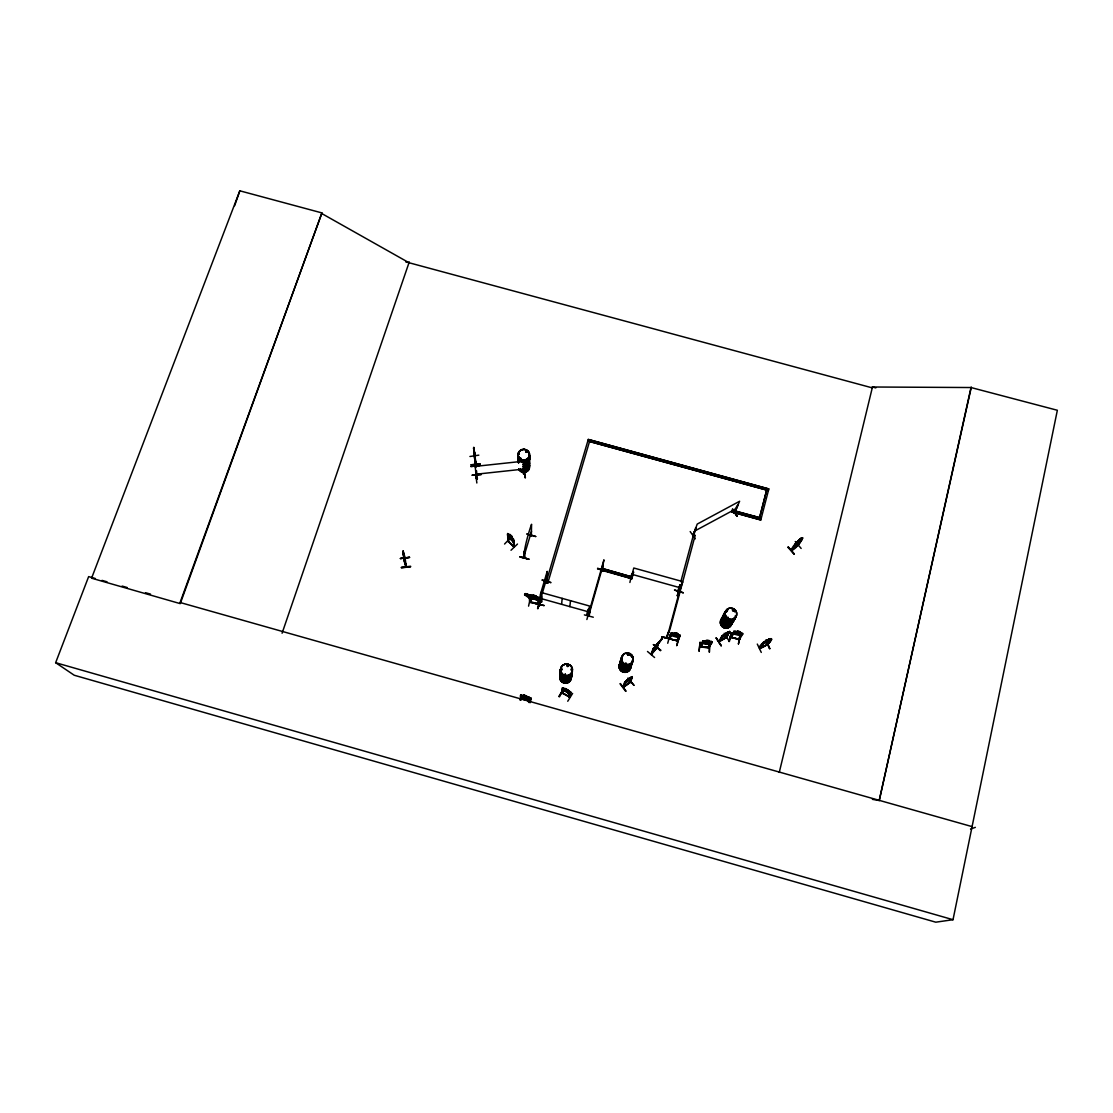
<?xml version="1.0" encoding="UTF-8"?>
<svg xmlns="http://www.w3.org/2000/svg" width="1113" height="1113" viewBox="0 0 1113 1113"><rect width="100%" height="100%" fill="white"/><g stroke="black" fill="none" stroke-linecap="round" stroke-linejoin="round"><path stroke-width="1.5" d="M546.316 581.195C548.278 556.43 545.217 604.109 547.206 571.359L540.278 594.801L540.069 604.15M568.924 696.947L569.842 692.119L570.593 692.523L569.842 692.119M528.564 606.14L530.498 597.472M539.833 598.391L539.708 603.719M561.62 692.954L562.538 693.399M524.46 550.921L524.877 557.585M520.063 556.973L528.939 559.185L520.063 557.001M528.745 702.47C527.061 699.868 530.525 696.975 528.758 698.018M528.856 697.698L528.745 700.842L523.166 699.242M530.595 602.119L530.678 596.373L529.858 596.165L530.762 596.067C531.847 606.529 528.202 602.787 529.871 595.288L532.292 595.719L536.925 599.281M530.692 596.387L529.885 595.302L529.885 602.216L538.734 604.081L530.025 601.521M529.538 700.202L529.551 697.448M531.04 535.812L531.555 535.283M531.346 535.896L531.569 524.279C528.856 531.221 522.595 553.62 524.446 557.307M474.138 455.843L474.708 456.372M474.583 458.389C476.155 455.718 475.515 469.853 475.334 466.208M476.364 473.818L476.865 474.569L476.67 473.387M530.233 701.079L530.929 697.962L530.205 702.693M532.849 595.789L532.863 595.038L535.84 595.817L535.798 596.651L535.812 595.914M532.96 595.093L532.918 597.472L535.687 598.182L535.729 596.805L532.946 596.081M533.461 595.344L535.242 595.803M525.879 451.516L527.033 452.379M527.381 451.822L525.962 451.015M404.478 558.851L404.464 559.658L403.518 555.248M520.634 458.862L520.439 458.125M520.341 458.347L521.121 458.347M527.019 533.948L535.729 536.424M535.701 596.651L535.715 595.914M404.659 557.947L405.842 566.865L403.936 560.298L404.158 559.449L406.106 566.016M404.756 558.74L402.989 552.382L404.729 558.656M406.134 566.559L402.892 551.589L404.005 558.476M539.875 599.907L537.996 608.7L539.875 599.782M538.455 604.387L537.829 604.053M537.565 608.561L539.888 599.782M537.816 604.262L537.996 597.931L538.817 598.154L537.996 597.931M529.746 602.133L538.65 604.387L538.803 597.584L529.844 595.385M538.609 599.629L538.678 597.667M539.151 606.154L540.904 598.864M539.944 597.987L539.958 604.387M541.558 601.73L541.683 596.039L540.862 595.817C538.275 598.655 542.309 604.025 540.57 601.521M540.654 602.133L541.558 602.008M542.156 580.179L551.005 582.614L542.226 579.943M541.475 602.3L541.572 598.905M678.944 591.879L682.742 581.988M666.659 637.638L670.054 629.137L695.138 535.436L693.023 535.311L693.649 534.282M546.066 582.489L547.791 582.975L546.066 582.489L588.276 439.44L768.819 488.955L760.791 519.966L731.631 511.938L732.145 510.102L761.32 518.129L732.062 510.324M546.372 581.348L546.706 575.157M767.733 644.789L766.829 644.58M630.695 682.172L623.336 687.431L624.852 682.102M763.935 642.758C763.588 641.408 760.429 648.545 760.276 648.003C755.143 645.498 782.105 630.167 767.038 645.15M624.087 686.93L625.423 681.949L623.461 687.389M601.813 569.884L601.493 570.941L601.841 569.8M602.063 570.413L631.502 578.607L602.203 569.953M711.124 641.45L712.028 641.853C709.871 640.81 713.836 642.229 710.984 643.495M708.884 647.905L711.861 642.257L711.026 642.187L708.188 647.237M589.681 610.133C590.864 608.255 587.302 618.007 589.32 615.28M589.264 615.266L589.904 609.34M709.718 644.037L711.082 643.509L709.774 644.177C708.717 645.276 699.91 642.02 702.679 643.523M709.064 647.669L699.882 647.07L702.679 641.45L703.513 641.839L700.759 647.14M704.028 640.824L702.79 641.032L711.179 641.533M709.078 641.241L710.386 641.617L709.732 642.841L703.792 642.312L706.352 640.309L709.44 640.587M709.44 643.133L709.343 652.246L709.844 643.175M708.188 647.794L711.026 642.187M700.147 642.34L699.075 651.342L700.021 642.312M709.106 647.516L699.952 647.029L700.995 646.611M700.981 646.917L703.527 641.519M475.321 466.069L475.488 467.029L475.808 466.291M561.62 604.317L562.162 598.363M513.816 546.33L514.317 547.109L508.001 541.029L507.667 533.544L508.446 534.031M404.812 558.169L402.892 551.589M406.106 566.461L405.118 557.85M507.709 541.182L508.307 541.808L508.001 540.709M508.571 541.308L507.695 534.212L507.778 541.377M562.775 689.823L558.99 696.571L563.081 689.99M588.276 439.44L768.819 488.955M569.842 606.627L570.51 600.686M589.459 441.722L547.791 582.975M562.315 693.399L562.455 687.695L570.705 692.147L569.912 697.058L561.856 692.676L562.538 687.751M562.399 693.371C563.345 692.954 562.26 686.345 562.997 688.766M562.649 692.996L563.164 688.488M565.223 688.975L567.978 690.45M565.028 691.298L565.39 688.46M565.835 688.808L567.491 689.698M602.703 564.5L603.246 563.804L601.952 570.719M627.593 654.847L627.885 653.999M629.151 654.569L629.137 655.279M567.574 692.676L568.061 689.879M725.69 637.652L729.53 631.836L726.761 637.262M727.151 632.796L729.711 631.447L726.399 637.234L718.664 641.742L721.975 635.954L729.029 631.683M567.741 701.26L572.611 693.413M568.952 696.724L569.912 697.016M565.641 674.798L564.889 674.436M567.143 665.324L567.686 666.325L568.173 665.212M569.842 697.392L568.98 697.002L569.675 692.397M734.497 512.342C730.045 517.642 744.013 492.92 734.552 512.773M734.65 512.69L733.773 512.69M540.779 601.688L540.904 592.422L589.487 606.001L588.04 615.336L587.247 615.002M588.081 609.354C589.862 608.032 585.883 612.873 587.219 615.169M587.372 614.529L587.914 615.336L587.163 614.571M586.871 619.524L589.361 610.773M589.097 615.823L590.6 606.655L603.956 559.825L601.841 571.052L602.147 569.884M597.528 568.868L606.376 571.275L597.667 568.395M601.771 570.12L602.926 563.721M602.564 568.562L631.961 576.951L602.564 568.562L602.105 570.232M95.342 578.496L88.65 576.604L55.65 662.694L74.237 675.243L935.783 922.19L953.02 919.7L1057.35 410.266L971.009 387.533L879.228 800.539L872.397 799.343M971.329 387.101L879.228 800.539M737.418 631.127L740.451 631.808L740.02 632.587L741.286 633.088L740.521 634.34L738.698 634.493L734.733 632.852L735.484 631.6L737.126 631.767M740.395 635.676L742.9 633.506C743.039 632.351 736.889 641.714 739.561 639.224M740.02 632.587L740.34 631.808M739.463 639.196L730.49 637.206M738.378 643.954L740.507 635.092L738.476 643.843M730.657 637.053L738.378 639.516L741.842 633.812L742.677 634.02L739.366 639.725M731.436 632.754L728.876 641.491L731.45 632.754M731.366 632.838L729.377 641.505M730.657 637.346L731.338 637.693L734.552 631.934C730.253 633.589 728.292 644.246 733.982 631.21M733.87 631.28L742.065 633.116L735.095 631.21M733.425 634.007L732.827 632.991L733.509 634.007M734.552 631.934L733.648 632.017M593.299 617.214L584.367 614.891M872.147 387.825L872.355 386.976L875.806 387.908M779.253 772.436L872.467 387.004L971.009 387.533M683.257 592.826L674.464 590.029L683.285 592.742M651.397 654.416L657.185 647.696M872.467 387.004L872.258 387.867L405.661 261.833M727.568 617.701L728.278 617.451M733.272 609.785L732.66 610.759L733.843 611.176M732.716 610.077L733.439 611.023M732.897 610.272L733.787 610.94L733.968 610.035M629.902 582.461L631.753 573.905M767.594 644.844L771.434 639.474L770.53 639.516C769.918 647.223 748.409 652.148 767.149 644.914M630.988 578.454L633.784 568.006L682.199 581.459C681.963 586.078 673.894 600.7 679.918 585.021L680.655 585.549L679.918 585.021M631.252 577.939L631.934 578.76L631.127 577.939M631.961 578.398L631.001 578.51L632.114 578.204M631.878 578.704L633.589 572.138L632.699 572.207L633.589 572.138M676.996 641.102L677.97 641.005L661.818 636.831L677.887 640.893M679.25 635.899C681.212 634.187 676.148 641.158 676.885 640.921M677.873 640.977L661.818 636.831M679.431 637.095L676.704 645.721L679.027 636.873M667.73 643.258L670.026 634.535M669.748 639.293L668.857 639.099L671.431 632.852M672.057 633.603L671.236 633.38L672.057 633.603L669.803 639.182M666.2 637.819L666.423 636.942M679.653 587.108L677.302 595.789L679.681 588.777M666.631 637.832L666.868 637.039M668.593 631.614L666.256 637.721M678.833 592.38L679.027 591.726M680.961 585.688L678.777 592.492M528.605 700.049L520.661 697.795L521.663 698.241M529.663 700.133L528.564 700.021M674.422 633.422L677.706 633.575L674.687 632.838L673.894 634.939L676.662 635.718L677.594 633.575M520.578 696.696L521.594 696.14L520.62 696.321M523.667 698.769L523.722 697.67L526.532 698.394M528.619 697.934L521.524 696.098M530.915 697.962L529.76 702.484L529.663 697.461L528.689 697.016M528.717 699.256C508.057 693.705 536.661 702.025 528.188 698.491M670.569 634.716L671.417 635.565L670.596 634.619M671.32 632.921L680.293 635.328L677.594 641.533M671.306 635.662L678.276 637.61L680.196 635.3M672.489 632.88L671.403 632.949M521.607 695.277L528.675 697.114M520.494 700.147L521.413 697.086L520.62 700.188M526.63 696.474L528.035 698.088L522.206 696.571L522.178 695.528L523.597 695.681M526.602 696.015L523.583 695.124L526.602 696.015L526.532 697.698L523.708 696.961L523.569 695.792M679.862 592.102L678.137 591.629L680.001 584.798M680.822 581.668L693.441 534.963M667.828 634.647L680.335 588.179M530.845 598.363L537.802 600.06L530.873 598.265M538.803 597.584L537.788 597.194M538.72 599.657L537.704 600.116M530.901 595.385L532.306 595.622M530.873 598.683L528.564 597.486L536.897 599.378M536.257 598.363L532.223 595.719M525.113 593.73L530.929 595.566L533.572 598.154L528.717 596.916L525.141 593.632L527.715 593.925M528.619 597.584L524.557 594.829L526.755 594.704M529.176 595.052L530.971 595.191M520.703 698.143L521.802 698.964L520.801 696.599L520.801 698.171M589.027 615.948L589.306 615.072M601.98 570.913L602.189 570.079M588.694 615.767L588.958 614.988M631.502 578.607L632.017 576.757M535.283 603.399L544.229 605.611L535.339 603.204M589.612 612.484L602.773 566.336M535.715 536.591L526.95 534.031M540.862 595.817L541.6 596.345M539.276 606.195L541.711 597.528M540.069 600.811L546.9 577.717M524.668 554.01L531.499 531.304M525.795 451.168L525.99 451.892M507.695 540.932L514.081 547.318L513.427 546.455M508.641 541.655L507.472 534.421M626.062 691.034L620.414 683.535M625.729 681.295L631.447 676.982L624.713 682.06L624.212 683.632L624.991 683.605M623.976 686.568L625.423 681.949M627.273 680.043L630.848 677.594L625.687 682.199L627.329 680.126M627.607 679.486L626.925 681.295L629.235 679.598L629.958 677.622M282.076 633.241L409.278 261.903M629.847 682.269L632.156 677.024L630.765 681.907M630.041 682.533L632.17 676.621L630.514 681.782L623.224 687.124L630.862 681.866M695.263 538.831L690.185 531.555M179.847 603.19L321.921 212.917L239.824 190.81L91.572 578.19L180.25 603.636L321.921 212.917M647.488 651.467L654.583 657.505M692.94 534.852L696.168 527.701L693.83 534.894M696.168 527.701L693.079 535.033M653.428 644.733L660.844 650.354L653.498 644.58M695.138 535.436L693.357 535.172M656.684 647.738L650.938 654.402L653.039 648.851L661.414 639.752M653.679 648.823L651.856 653.86M653.498 648.851L657.797 643.231L654.486 647.71L656.809 644.371M657.087 647.836L658.826 642.438L656.587 648.476M658.117 643.843L658.785 641.951L653.581 648.684M656.433 648.587L658.826 642.438M677.4 595.692L678.499 591.824M681.073 586.565L678.874 592.422M234.648 205.71L239.824 190.81M660.51 650.729L653.512 644.622M666.743 637.151L668.899 631.697M523.597 473.846L524.362 473.136L524.223 473.818L524.223 461.13L475.181 466.389L476.559 478.952L477.366 478.771L476.461 470.785M675.257 633.047L677.052 633.547M625.798 663.306L625.77 663.07M629.276 655.098L628.915 653.888L627.676 654.152M677.706 633.575L677.386 634.354L678.693 634.883L678.151 636.135L676.44 636.246L672.405 634.521L672.934 633.269L674.52 633.464M731.631 511.938L760.791 519.966M567.143 665.56L567.88 665.073M568.534 665.922L567.686 666.617L566.865 665.894M565.404 674.214L564.625 674.784L565.599 674.77M792.261 549.85L795.906 543.2L792.261 549.794M676.801 641.227L679.333 635.593M733.69 513.33L734.413 512.397M734.413 512.996L739.616 501.253L697.211 524.084L693.176 535.242M736.931 516.349L732.883 510.185M702.887 641.06L700.035 646.458M700.049 647.084L709.009 647.516L711.861 642.257M706.894 640.504L708.744 640.657M569.856 691.465L563.401 688.098M569.773 691.549L570.663 692.23L569.508 693.844L562.274 689.225M570.705 692.147L569.87 697.225M716.229 637.986L721.154 645.804M559.436 696.821L563.192 689.963M721.474 637.86L721.892 635.996M721.92 636.622L722.462 635.94L719.04 641.992M719.443 641.283L722.462 635.94M724.229 633.283L729.14 641.158M719.805 641.311L724.66 634.118M724.577 634.146L728.264 632.17L722.518 636.358M724.521 634.354L723.812 635.593L726.956 632.935L722.894 635.133M724.633 634.243L727.638 632.045M727.499 617.353L728.208 617.465M733.634 611.315L734.093 610.3M725.787 637.958L729.655 631.363M737.529 631.085L736.236 633.241L739.018 633.965L739.783 632.713M788.199 547.137L794.167 553.982M737.961 631.321L739.769 631.794M655.529 646.416L654.875 647.488L657.908 644.218M795.239 541.516L801.151 548.445M797.631 545.787C812.017 526.686 789.827 547.053 791.663 550.323M796.115 543.436L791.607 550.351M796.032 544.354L798.884 540.028M741.842 633.812L738.684 638.959M800.247 538.929L801.151 538.706L795.823 543.756L798.091 541.141M798.132 542.671L800.804 538.4L800.358 539.318M791.552 550.587C799.621 547.401 808.65 527.367 797.451 545.161M800.901 540.042L802.292 537.802M794.125 554.01L788.352 546.956M660.885 640.378L662.402 638.013L652.761 650.507M757.299 644.079L761.278 652.427M524.334 473.373L523.541 473.428M476.531 478.632L477.296 478.437M477.31 478.84L476.322 478.27L477.268 478.785M762.002 644.19L763.254 642.312M763.796 642.465L759.789 648.183M765.661 640.434L769.695 648.754L766.12 640.239M766.036 641.102L765.174 642.326L768.61 639.975M766.648 640.212L763.796 642.924L767.372 641.728L769.125 640.601L769.347 639.029L768.93 639.78L770.808 638.959M767.038 640.128L768.693 639.405M653.707 647.808L652.969 648.921M659.661 641.283L662.402 638.013M655.334 647.655L661.47 639.683M627.871 654.708L629.123 654.402M655.028 646.291L651.244 654.514M565.07 674.895L565.279 674.158L565.265 675.16M791.134 550.309L797.924 544.786M630.612 679.375L631.628 678.207L624.936 683.674M659.077 642.646L658.27 643.064M656.726 647.516L651.355 654.388M799.844 541.433L800.984 539.986L794.543 545.523M475.641 463.968L474.166 456.135M587.135 614.766L588.04 614.766M513.357 538.859L507.598 533.614M513.761 546.302L513.51 539.805L513.956 547.318M513.483 542.268L508.544 537.37M514.192 542.003L513.427 542.184M514.095 547.151L513.399 538.789M517.503 544.034L511.02 550.253M508.418 533.976L507.667 533.697M509.782 534.463L511.938 536.536L509.782 534.463L509.81 535.478L508.822 534.657L508.891 536.243L513.023 540.236L511.785 536.563L511.952 539.193L509.963 537.273L509.893 535.701L511.897 537.621M510.728 537.635L504.565 544.034M511.897 537.454L511.938 536.536M721.405 637.916L728.667 633.255M800.024 539.61L795.572 543.172M661.178 639.391L662.388 638.18M526.059 451.377L526.839 451.294M787.921 547.359L794.209 553.954M404.84 561.87L403.699 553.147M625.659 691.326L620.052 683.841M800.804 538.4L798.536 540.222M800.261 539.415L802.431 537.816M796.95 542.866L799.064 541.168M791.218 550.337L797.979 544.98M795.906 543.2L795.489 543.937M802.278 538.553L801.443 538.817M626.369 663.835L626.035 663.209M632.351 677.288L631.474 677.525M633.923 685.274L627.913 678.04L633.895 685.288M540.668 601.757L541.447 601.73M716.202 638.013L721.196 645.804L716.299 637.958M729.697 632.101L728.806 632.24M718.734 641.686L726.399 637.234M718.984 641.853L726.622 637.401M732.924 609.715L734.204 609.91M696.335 527.979L695.458 528.091M694.609 531.082L736.389 508.571M537.732 600.018L538.636 599.531M631.474 677.107L632.17 676.621M769.347 639.029L764.353 641.77M771.434 639.474L770.53 639.516M767.65 644.288L759.609 648.211M628.915 655.348L627.635 654.583M567.24 664.92L568.618 665.727M561.856 692.676L569.105 696.488M769.82 648.684L766.092 640.239M970.508 829.032L975.35 827.362M522.526 696.975L524.543 698.143L522.665 698.282L527.715 699.562L525.781 698.449M528.703 700.703L529.705 700.439L528.675 700.8M475.78 474.458L476.851 483M526.797 452.393L525.67 451.753M403.115 551.742L403.17 550.921L405.188 558.211M403.435 555.679L403.671 556.5M409.514 557.363L400.346 558.476M409.528 557.46L400.374 558.559L409.487 557.279M403.936 560.298L404.158 559.449M401.431 567.547L410.641 566.726L401.473 567.867M401.376 567.31L410.572 566.239M474.695 459.168L475.334 462.243L475.195 460.281M475.585 462.674L475.863 464.608M479.995 463.843L471.036 464.789L480.051 464.26M480.051 464.232L471.049 464.956M471.049 466.723L479.94 465.109M470.994 466.25L479.981 465.443M481.206 474.528L472.176 475.195L481.206 474.5M472.19 475.209L481.122 473.888M475.501 467.112L473.776 447.259L475.696 466.222M473.943 449.958L473.971 448.776M475.863 465.011L474.263 451.892M474.639 454.48L474.806 455.704M478.827 455.147L469.923 456.497M708.146 647.363L709.023 647.265M476.503 471.091L475.641 470.882M523.43 466.055C524.724 464.01 522.178 472.107 523.402 473.832M525.044 477.783L524.515 470.952M524.014 470.688L525.419 477.755M569.439 693.789L570.426 693.747M475.988 474.235L524.279 469.032M513.51 539.805L513.775 546.539M528.105 699.576L526.644 699.646L528.035 699.813L528.049 698.783L523.722 697.225L522.22 697.281L522.234 698.31L523.736 698.881L522.303 696.988M521.649 695.305L520.564 695.096L520.634 698.867M520.689 696.557L521.76 696.78M702.665 641.77L703.513 641.839M710.998 642.493L711.847 642.577M702.609 643.439L709.788 644.065M532.946 595.845L531.457 595.705L531.444 597.083L537.176 598.571L537.203 597.194L535.729 596.554M530.317 597.375L526.31 594.912L529.858 596.095L529.885 595.302L530.915 598.349M524.933 594.579L530.943 595.288M521.774 695.653L520.647 695.569L521.399 696.098M741.773 634.118L742.594 634.327M733.453 633.923L740.423 635.815M730.531 637.123L739.338 639.391M526.532 699.423L523.778 699.326M523.667 699.326L526.644 700.202L526.602 698.143M523.694 695.917L526.532 696.655M523.82 698.435L526.616 699.173M597.653 568.423L602.077 569.592M677.58 591.114L678.401 591.253M733.55 609.896L734.33 610.105M520.119 556.667L528.939 559.185M632.142 574.391L679.806 587.65M674.422 633.687L677.205 634.466M671.083 633.436L680.015 635.954M540.695 598.474L588.513 611.844M102.034 580.388L107.043 581.807M122.096 586.064L127.105 587.497M145.497 592.7L150.519 594.119M180.612 602.648L972.345 826.695M55.65 662.694L953.02 919.7M569.675 697.169L561.717 692.787M565.321 689.044L563.915 688.488L563.79 689.559L569.091 692.411L567.894 690.422M565.154 690.297L567.713 691.674M569.494 693.705L562.357 689.281M322.144 213.752L409 262.724M523.597 697.253L525.183 698.185M475.571 463.231L475.321 464.01M405.981 565.613L403.838 559.491M520.606 696.599L521.691 697.517M528.55 697.934L529.649 698.755M732.521 508.738L737.237 516.279L732.966 510.074M508.585 537.398L507.778 535.826L508.516 537.468M768.958 641.603L770.224 640.49L762.447 644.33M475.668 463.565L475.321 460.991M403.852 556.681L404.297 558.197L403.963 555.484M476.42 474.569L476.364 473.512L476.392 474.472M475.933 465.791L474.514 452.796M403.796 554.024L404.158 556.138M475.808 464.858L475.961 466.11L475.905 464.844M474.291 450.946L474.708 454.201M473.874 447.899L474.695 454.647M473.776 447.913L474.18 451.934M473.428 448.024L474.43 452.295M474.458 455.62L476.086 467.14M524.362 557.599L524.348 551.311M474.166 450.64L474.43 452.824M403.351 552.493L403.449 553.69M403.17 550.921L403.212 551.742M510.213 535.047L511.507 536.285M509.851 534.56L509.879 535.409M520.661 695.124L520.759 700.049M521.482 695.778L521.454 699.089M524.195 695.388L526.018 695.875M524.251 699.465L526.046 699.938M632.379 661.651A5.913 5.788 22 0 1 624.936 667.132A5.913 5.788 22 0 1 621.374 658.548M632.49 661.567A5.996 5.871 22 0 1 624.95 667.132A5.996 5.871 22 0 1 621.332 658.423M631.739 661.442A5.871 5.746 22.1 0 1 628.539 668.106A5.871 5.746 22.1 0 1 621.277 666.061A5.871 5.746 22.1 0 1 621.958 658.701M631.794 661.233A5.871 5.746 22.1 0 1 628.608 667.897A5.871 5.746 22.1 0 1 621.346 665.852A5.871 5.746 22.1 0 1 622.014 658.493M632.741 658.632A6.024 5.899 21.9 0 1 629.471 665.463A6.024 5.899 21.9 0 1 622.014 663.362A6.024 5.899 21.9 0 1 622.71 655.807M629.958 655.001A6.024 5.899 21.9 0 0 626.953 654.152A5.941 5.815 21.9 0 1 629.888 655.154M631.196 655.96A6.024 5.899 21.9 0 1 632.142 657.199M632.462 661.414A5.927 5.788 22 0 1 625.019 666.896A5.927 5.788 22 0 1 621.444 658.312M632.643 658.729A5.941 5.815 21.9 0 1 629.402 665.477A5.941 5.815 21.9 0 1 622.056 663.404A5.941 5.815 21.9 0 1 622.737 655.947M631.113 656.1A5.941 5.815 21.9 0 1 632.045 657.324M631.085 665.574A5.843 5.718 22.4 0 1 623.739 671A5.843 5.718 22.4 0 1 620.233 662.527M631.196 665.491A5.927 5.802 22.4 0 1 623.739 671A5.927 5.802 22.4 0 1 620.178 662.402M630.514 665.226A5.829 5.704 22.5 0 1 627.356 671.849A5.829 5.704 22.5 0 1 620.136 669.817A5.829 5.704 22.5 0 1 620.817 662.499A5.802 5.676 22.5 0 0 620.191 669.734A5.802 5.676 22.5 0 0 627.37 671.751A5.802 5.676 22.5 0 0 630.528 665.157A5.829 5.704 22.5 0 1 627.356 671.849A5.829 5.704 22.5 0 1 620.15 669.817A5.829 5.704 22.5 0 1 620.817 662.499M631.447 665.644A5.955 5.829 22.2 0 1 622.737 669.038A5.955 5.829 22.2 0 1 621.527 659.828M631.335 665.699A5.871 5.746 22.2 0 1 622.751 669.052A5.871 5.746 22.2 0 1 621.555 659.967M734.983 617.687A5.885 5.648 28.5 0 1 729.572 622.57A5.885 5.648 28.5 0 1 723.533 618.021A5.885 5.648 28.5 0 1 726.859 611.566M726.872 611.399A5.968 5.718 28.5 0 0 723.492 617.938A5.968 5.718 28.5 0 0 729.627 622.557A5.968 5.718 28.5 0 0 735.123 617.604A5.968 5.718 28.5 0 0 735.137 616.018M734.093 617.673A5.829 5.593 28.6 0 1 730.239 623.739A5.829 5.593 28.6 0 1 723.311 620.859A5.829 5.593 28.6 0 1 724.772 613.792M734.274 618.953A5.871 5.635 28.6 0 1 725.69 623.016A5.871 5.635 28.6 0 1 724.869 613.555M736.027 616.032A5.996 5.746 28.4 0 1 730.504 620.998A5.996 5.746 28.4 0 1 724.354 616.365A5.996 5.746 28.4 0 1 727.735 609.799A5.913 5.676 28.4 0 0 724.521 616.171A5.913 5.676 28.4 0 0 730.587 620.748A5.913 5.676 28.4 0 0 736.041 615.851M732.284 609.868A5.996 5.746 28.4 0 1 734.761 611.719M725.704 612.025A5.885 5.648 28.5 0 0 725.885 621.082A5.885 5.648 28.5 0 0 734.775 618.856A5.968 5.718 28.5 0 1 725.787 621.235A5.968 5.718 28.5 0 1 725.593 612.053M735.888 616.115A5.913 5.662 28.4 0 1 730.448 620.998A5.913 5.662 28.4 0 1 724.382 616.435A5.913 5.662 28.4 0 1 727.721 609.966M732.354 609.757A5.913 5.676 28.4 0 1 734.789 611.594M732.465 622.111A5.815 5.579 28.7 0 1 723.951 626.146A5.815 5.579 28.7 0 1 723.144 616.783M733.314 619.092A5.843 5.607 28.7 0 1 728.959 625.297A5.843 5.607 28.7 0 1 722.114 621.374A5.843 5.607 28.7 0 1 725.273 614.501M732.632 621.958A5.899 5.662 28.7 0 1 724.007 626.035A5.899 5.662 28.7 0 1 723.186 616.546M733.453 618.842A5.843 5.607 28.6 0 1 729.098 625.047A5.843 5.607 28.6 0 1 722.254 621.124A5.843 5.607 28.6 0 1 725.412 614.237M529.148 457.165A5.704 5.398 0.5 0 1 522.999 464.483A5.788 5.468 0.5 0 0 529.218 457.012M519.256 462.354A5.704 5.398 0.5 0 1 518.616 456.984M519.201 462.271A5.788 5.468 0.5 0 1 518.547 456.831M518.561 462.952A5.69 5.384 0.5 0 1 519.409 457.624A5.676 5.37 0.5 0 0 518.575 462.813M518.088 455.982A5.802 5.495 0.6 0 0 524.487 462.271A5.802 5.495 0.6 0 0 529.231 454.8A5.815 5.495 0.6 0 1 524.487 462.145A5.815 5.495 0.6 0 1 518.088 455.871M518.505 454.605A5.802 5.495 0.6 0 1 519.284 453.381M529.134 456.803A5.69 5.384 0.5 0 1 522.999 464.107A5.704 5.398 0.5 0 0 529.148 456.803A5.788 5.468 0.5 0 1 522.985 464.316M519.27 461.978A5.69 5.384 0.5 0 1 518.616 456.622A5.788 5.468 0.5 0 0 519.187 462.159M529.162 454.953A5.732 5.412 0.6 0 1 522.985 462.298M521.552 461.895A5.732 5.412 0.6 0 1 518.143 457.54M518.575 454.772A5.732 5.412 0.6 0 1 519.354 453.561M529.162 454.577A5.732 5.412 0.6 0 1 524.473 461.951A5.732 5.412 0.6 0 1 518.157 455.76M519.256 461.978A5.704 5.398 0.5 0 1 518.616 456.622M529.134 463.384A5.635 5.342 0.5 0 1 520.383 469.519M520.327 469.338A5.718 5.412 0.5 0 0 529.204 463.119A5.635 5.342 0.5 0 1 520.369 469.157M518.672 469.004A5.621 5.328 0.5 0 0 525.962 472.023A5.621 5.328 0.5 0 0 529.134 465.109A5.607 5.315 0.5 0 1 525.962 471.954A5.607 5.315 0.5 0 1 518.686 468.963M529.204 460.963A5.746 5.44 0.5 0 1 523.027 468.323M518.616 460.782A5.746 5.44 0.5 0 1 519.381 459.558M529.134 461.227A5.662 5.356 0.5 0 1 523.04 468.49M518.686 461.046A5.662 5.356 0.5 0 1 519.451 459.85M529.134 460.852A5.662 5.356 0.5 0 1 523.04 468.128M518.686 460.685A5.662 5.356 0.5 0 1 519.437 459.474M571.317 669.734A5.927 5.829 8.1 0 1 569.912 677.107A5.927 5.829 8.1 0 1 562.288 676.982A5.927 5.829 8.1 0 1 561.063 669.567M571.4 669.623A6.01 5.913 8.1 0 1 569.55 677.4A6.01 5.913 8.1 0 1 561.509 676.217A6.01 5.913 8.1 0 1 561.982 668.231M571.734 672.349A5.913 5.829 8.1 0 1 565.933 679.584A5.885 5.802 8.1 0 1 560.34 672.224A5.913 5.829 8.1 0 0 565.933 679.584A5.885 5.802 8.1 0 0 571.706 672.419M560.924 670.749A5.913 5.829 8.1 0 1 561.884 669.567M571.595 668.245A6.038 5.941 8 0 1 570.148 675.758A6.038 5.941 8 0 1 562.399 675.619A6.038 5.941 8 0 1 561.147 668.064A5.955 5.857 8 0 0 562.441 675.633A5.955 5.857 8 0 0 570.093 675.772A5.955 5.857 8 0 0 571.512 668.37M571.359 669.511A5.927 5.843 8.1 0 1 569.939 676.885A5.927 5.843 8.1 0 1 562.315 676.746A5.927 5.843 8.1 0 1 561.091 669.33M571.539 668.134A5.955 5.857 8 0 1 570.12 675.535A5.955 5.857 8 0 1 562.468 675.41A5.955 5.857 8 0 1 561.244 667.967M571.345 674.979A5.857 5.76 8.1 0 1 564.834 682.088A5.857 5.76 8.1 0 1 560.646 673.407M560.521 674.52A5.843 5.76 8.1 0 0 563.957 683.02A5.843 5.76 8.1 0 0 571.386 677.58A5.843 5.76 8.1 0 1 563.957 682.979A5.843 5.76 8.1 0 1 560.535 674.464M560.938 670.833A5.885 5.802 8.1 0 1 561.898 669.65M571.539 673.643A5.885 5.788 8.1 0 1 565.766 680.85A5.885 5.788 8.1 0 1 560.187 673.448M571.442 674.812A5.941 5.843 8.1 0 1 564.848 682.019A5.941 5.843 8.1 0 1 560.604 673.226M571.567 673.421A5.885 5.788 8.1 0 1 565.794 680.627A5.885 5.788 8.1 0 1 560.215 673.226M587.803 441.012L768.415 490.555L587.803 441.012M766.607 490.332L759.511 517.879L766.607 490.332M521.329 695.555L520.119 700.049L521.371 695.555M705.976 641.227L705.336 642.451L708.188 642.702L708.842 641.478L705.976 641.227M659.119 641.992L656.141 645.846L660.259 640.935L659.119 641.992M527.465 594.175L525.92 593.994L527.465 594.175M529.635 595.413L527.228 595.149L532.39 597.333L529.635 595.413M622.195 661.567A5.968 5.829 21.7 0 0 632.504 661.734A5.968 5.829 21.7 0 0 627.356 652.872A5.968 5.829 21.7 0 0 622.195 661.567M622.181 661.679A5.941 5.815 21.8 0 0 632.448 661.845A5.941 5.815 21.8 0 0 627.329 653.025A5.941 5.815 21.8 0 0 622.181 661.679M725.579 615.795A5.941 5.69 28.3 0 0 735.693 617.242A5.941 5.69 28.3 0 0 731.603 607.99A5.941 5.69 28.3 0 0 725.579 615.795M725.523 615.934A5.913 5.662 28.3 0 0 735.596 617.367A5.913 5.662 28.3 0 0 731.519 608.157A5.913 5.662 28.3 0 0 725.523 615.934M723.937 627.732A5.774 5.551 28.8 0 0 731.714 623.391A5.788 5.565 28.8 0 1 723.937 627.746A5.788 5.565 28.8 0 1 721.405 619.106A5.774 5.551 28.8 0 0 723.937 627.732M523.013 466.305A5.69 5.384 0.5 0 0 529.148 459.015A5.676 5.37 0.5 0 1 523.027 466.166M520.244 458.932A5.746 5.426 0.6 0 0 529.496 455.495A5.76 5.44 0.6 0 0 521.691 449.638A5.76 5.44 0.6 0 0 520.23 458.959A5.76 5.44 0.6 0 0 529.51 455.509A5.746 5.426 0.6 0 0 521.705 449.652A5.746 5.426 0.6 0 0 520.244 458.932M520.258 459.126A5.732 5.426 0.6 0 0 529.496 455.69A5.732 5.426 0.6 0 0 521.705 449.847A5.732 5.426 0.6 0 0 520.258 459.126M519.284 453.269A5.815 5.495 0.6 0 0 518.505 454.494A5.732 5.412 0.6 0 1 519.34 453.186M562.218 673.935A5.982 5.885 8 0 0 572.249 671.459A5.982 5.885 8 0 0 565.014 664.127A5.982 5.885 8 0 0 562.218 673.935M562.218 674.033A5.968 5.871 8 0 0 572.221 671.57A5.968 5.871 8 0 0 565.014 664.252A5.968 5.871 8 0 0 562.218 674.033A5.982 5.899 8 0 0 572.249 671.501A5.982 5.899 8 0 0 565.014 664.169A5.982 5.899 8 0 0 562.204 673.977"/></g></svg>
